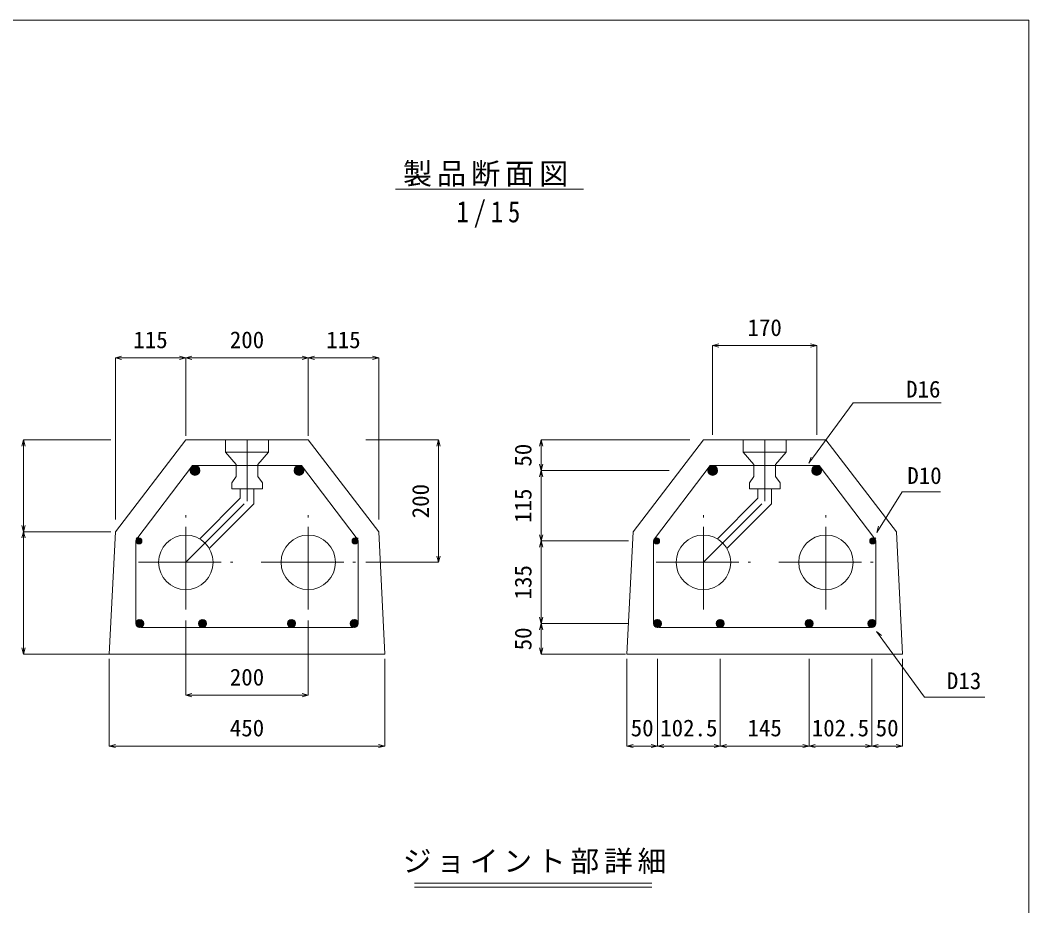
# Model space of a CAD drawing. Units: millimetres, scale not verified. Extents: x -2100 to 2100, y -1470 to 1470.
# Drawn here: x 453 to 2100, y 24 to 1470 of the extents above; entities that cross this region are included whole.
import ezdxf
from ezdxf.enums import TextEntityAlignment as Align

# ---------------------------------------------------------------- set-up
doc = ezdxf.new("R2010")
doc.units = ezdxf.units.MM
doc.header["$LTSCALE"] = 15
doc.linetypes.add('CHAIN2', pattern=[12, 9, -1, 1, -1])
for name, color, linetype, lineweight in [('0-1_ブロック', 3, 'Continuous', 18), ('0-2_HI-VP', 7, 'CHAIN2', 9), ('0-3_鉄筋', 2, 'Continuous', 18), ('0-4_ノズル', 7, 'Continuous', 18), ('0-5_ｼﾞｮｲﾝﾄ詳細図', 7, 'Continuous', 18), ('0-6_寸法', 4, 'Continuous', 9), ('0-7', 7, 'Continuous', 18)]:
    doc.layers.add(name, color=color, linetype=linetype, lineweight=lineweight)
doc.styles.add('ＭＳ ゴシック', font='')
doc.styles.get('ＭＳ ゴシック').set_extended_font_data('MS Gothic')

msp = doc.modelspace()

# ---------------------------------------------------------------- linework, layer by layer
at = {"layer": '0-1_ブロック', "color": 5}
msp.add_line((2100, 1470), (-2100, 1470), dxfattribs=at)
at = {"layer": '0-1_ブロック'}
for p, q in [((1065.84, 1194), (1373.12, 1194)), ((608.55, 634.59), (723.55, 784.59)), ((923.55, 784.59), (723.55, 784.59)), ((923.55, 784.59), (1038.55, 634.59)), ((1453.74, 634.59), (1568.74, 784.59)), ((1768.74, 784.59), (1568.74, 784.59)), ((1768.74, 784.59), (1883.74, 634.59)), ((608.55, 634.59), (598.55, 434.59)), ((1048.55, 434.59), (1038.55, 634.59)), ((1453.74, 634.59), (1443.74, 434.59)), ((1893.74, 434.59), (1883.74, 634.59)), ((1048.55, 434.59), (598.55, 434.59)), ((1893.74, 434.59), (1443.74, 434.59))]:
    msp.add_line(p, q, dxfattribs=at)
at = {"layer": '0-1_ブロック', "color": 7, "linetype": 'CHAIN2'}
for p, q in [((823.55, 784.59), (823.55, 684.59)), ((1668.74, 784.59), (1668.74, 684.59)), ((723.55, 584.59), (823.55, 684.59)), ((1568.74, 584.59), (1668.74, 684.59))]:
    msp.add_line(p, q, dxfattribs=at)
at = {"layer": '0-1_ブロック', "color": 5}
msp.add_lwpolyline([(-2100, -1470), (2100, -1470), (2100, 1470)], dxfattribs=at)
at = {"layer": '0-2_HI-VP'}
for p, q in [((723.55, 507.59), (723.55, 661.59)), ((923.55, 507.59), (923.55, 661.59)), ((1568.74, 507.59), (1568.74, 661.59)), ((1768.74, 507.59), (1768.74, 661.59)), ((646.55, 584.59), (800.55, 584.59)), ((846.55, 584.59), (1000.55, 584.59)), ((1491.74, 584.59), (1645.74, 584.59)), ((1691.74, 584.59), (1845.74, 584.59))]:
    msp.add_line(p, q, dxfattribs=at)
at = {"layer": '0-2_HI-VP', "linetype": 'Continuous'}
for centre in [(723.55, 584.59), (923.55, 584.59), (1568.74, 584.59), (1768.74, 584.59)]:
    msp.add_circle(centre, 44.5, dxfattribs=at)
at = {"layer": '0-3_鉄筋'}
for p, q in [((730.57, 734.08), (739.06, 742.57)), ((730.76, 736.39), (736.75, 742.38)), ((730.89, 732.28), (740.86, 742.25)), ((731.52, 730.78), (742.36, 741.63)), ((915.59, 730.78), (904.75, 741.63)), ((916.21, 732.28), (906.25, 742.25)), ((916.54, 734.08), (908.04, 742.57)), ((916.35, 736.39), (910.36, 742.38)), ((1003.59, 623.12), (912.62, 742.59)), ((1575.76, 734.08), (1584.25, 742.57)), ((1575.95, 736.39), (1581.94, 742.38)), ((1576.08, 732.28), (1586.05, 742.25)), ((1576.7, 730.78), (1587.55, 741.63)), ((1760.78, 730.78), (1749.94, 741.63)), ((1761.4, 732.28), (1751.43, 742.25)), ((1761.72, 734.08), (1753.23, 742.57)), ((1761.53, 736.39), (1755.54, 742.38)), ((1848.78, 623.12), (1757.81, 742.59)), ((732.37, 729.51), (743.63, 740.77)), ((733.42, 728.45), (744.69, 739.72)), ((734.68, 727.59), (745.56, 738.46)), ((736.17, 726.95), (746.19, 736.97)), ((737.95, 726.61), (746.53, 735.19)), ((740.23, 726.76), (746.38, 732.92)), ((909.16, 726.61), (900.58, 735.19)), ((906.88, 726.76), (900.73, 732.92)), ((910.94, 726.95), (900.92, 736.97)), ((912.42, 727.59), (901.55, 738.46)), ((913.68, 728.45), (902.41, 739.72)), ((914.74, 729.51), (903.48, 740.77)), ((1577.56, 729.51), (1588.81, 740.77)), ((1578.61, 728.45), (1589.88, 739.72)), ((1579.87, 727.59), (1590.74, 738.46)), ((1581.36, 726.95), (1591.38, 736.97)), ((1583.14, 726.61), (1591.72, 735.19)), ((1585.41, 726.76), (1591.56, 732.92)), ((1754.34, 726.61), (1745.76, 735.19)), ((1752.07, 726.76), (1745.92, 732.92)), ((1756.12, 726.95), (1746.1, 736.97)), ((1757.61, 727.59), (1746.74, 738.46)), ((1758.87, 728.45), (1747.6, 739.72)), ((1759.93, 729.51), (1748.67, 740.77)), ((642.05, 619.59), (642.05, 484.59)), ((642.09, 618.99), (647.65, 624.55)), ((647.05, 619.59), (642.33, 624.31)), ((642.4, 621.43), (645.21, 624.24)), ((642.58, 617.36), (649.28, 624.06)), ((643.46, 616.12), (650.53, 623.19)), ((644.66, 615.2), (651.44, 621.98)), ((646.24, 614.66), (651.99, 620.4)), ((648.51, 614.8), (651.84, 618.13)), ((1000.87, 614.66), (995.12, 620.4)), ((998.6, 614.8), (995.27, 618.13)), ((1002.45, 615.2), (995.66, 621.98)), ((1003.65, 616.12), (996.58, 623.19)), ((1004.53, 617.36), (997.82, 624.06)), ((1005.02, 618.99), (999.46, 624.55)), ((1000.05, 619.59), (1004.78, 624.31)), ((1004.7, 621.43), (1001.89, 624.24)), ((1005.05, 619.59), (1005.05, 484.59)), ((1487.24, 619.59), (1487.24, 484.59)), ((1487.28, 618.99), (1492.84, 624.55)), ((1487.59, 621.43), (1490.4, 624.24)), ((1487.76, 617.36), (1494.47, 624.06)), ((1488.64, 616.12), (1495.71, 623.19)), ((1489.85, 615.2), (1496.63, 621.98)), ((1491.42, 614.66), (1497.17, 620.4)), ((1493.69, 614.8), (1497.02, 618.13)), ((1846.06, 614.66), (1840.31, 620.4)), ((1843.79, 614.8), (1840.46, 618.13)), ((1847.63, 615.2), (1840.85, 621.98)), ((1848.84, 616.12), (1841.77, 623.19)), ((1849.72, 617.36), (1843.01, 624.06)), ((1850.2, 618.99), (1844.64, 624.55)), ((1845.24, 619.59), (1849.97, 624.31)), ((1849.89, 621.43), (1847.08, 624.24)), ((1850.24, 619.59), (1850.24, 484.59)), ((642.06, 484.34), (648.81, 491.08)), ((642.18, 485.87), (647.27, 490.96)), ((642.23, 483.09), (650.05, 490.91)), ((642.58, 482.03), (651.11, 490.56)), ((643.07, 481.1), (652.04, 490.07)), ((643.28, 488.38), (644.76, 489.87)), ((643.67, 480.29), (652.85, 489.47)), ((644.39, 479.6), (653.54, 488.75)), ((645.22, 479.01), (654.13, 487.92)), ((646.16, 478.54), (654.6, 486.98)), ((647.25, 478.22), (654.92, 485.89)), ((648.54, 478.09), (655.05, 484.6)), ((650.15, 478.29), (654.85, 482.99)), ((651.05, 478.09), (996.05, 478.09)), ((744.56, 484.34), (751.31, 491.08)), ((744.68, 485.87), (749.77, 490.96)), ((744.73, 483.09), (752.55, 490.91)), ((745.08, 482.03), (753.61, 490.56)), ((745.57, 481.1), (754.54, 490.07)), ((745.78, 488.38), (747.26, 489.87)), ((746.17, 480.29), (755.35, 489.47)), ((746.89, 479.6), (756.04, 488.75)), ((747.72, 479.01), (756.63, 487.92)), ((748.66, 478.54), (757.1, 486.98)), ((749.75, 478.22), (757.42, 485.89)), ((751.04, 478.09), (757.55, 484.6)), ((752.65, 478.29), (757.35, 482.99)), ((896.07, 478.09), (889.55, 484.6)), ((897.35, 478.22), (889.68, 485.89)), ((894.46, 478.29), (889.75, 482.99)), ((898.44, 478.54), (890.01, 486.98)), ((899.39, 479.01), (890.48, 487.92)), ((900.22, 479.6), (891.06, 488.75)), ((900.93, 480.29), (891.76, 489.47)), ((901.54, 481.1), (892.57, 490.07)), ((902.03, 482.03), (893.49, 490.56)), ((902.38, 483.09), (894.56, 490.91)), ((902.55, 484.34), (895.8, 491.08)), ((902.42, 485.87), (897.34, 490.96)), ((901.33, 488.38), (899.85, 489.87)), ((998.57, 478.09), (992.05, 484.6)), ((999.85, 478.22), (992.18, 485.89)), ((996.96, 478.29), (992.25, 482.99)), ((1000.94, 478.54), (992.51, 486.98)), ((1001.89, 479.01), (992.98, 487.92)), ((1002.72, 479.6), (993.56, 488.75)), ((1003.43, 480.29), (994.26, 489.47)), ((1004.04, 481.1), (995.07, 490.07)), ((1004.53, 482.03), (995.99, 490.56)), ((1004.88, 483.09), (997.06, 490.91)), ((1005.05, 484.34), (998.3, 491.08)), ((1004.92, 485.87), (999.84, 490.96)), ((1003.83, 488.38), (1002.35, 489.87)), ((1487.25, 484.34), (1493.99, 491.08)), ((1487.37, 485.87), (1492.45, 490.96)), ((1487.42, 483.09), (1495.24, 490.91)), ((1487.77, 482.03), (1496.3, 490.56)), ((1488.25, 481.1), (1497.23, 490.07)), ((1488.46, 488.38), (1489.95, 489.87)), ((1488.86, 480.29), (1498.03, 489.47)), ((1489.58, 479.6), (1498.73, 488.75)), ((1490.4, 479.01), (1499.32, 487.92)), ((1491.35, 478.54), (1499.79, 486.98)), ((1492.44, 478.22), (1500.11, 485.89)), ((1493.73, 478.09), (1500.24, 484.6)), ((1495.34, 478.29), (1500.04, 482.99)), ((1496.24, 478.09), (1841.24, 478.09)), ((1589.75, 484.34), (1596.49, 491.08)), ((1589.87, 485.87), (1594.95, 490.96)), ((1589.92, 483.09), (1597.74, 490.91)), ((1590.27, 482.03), (1598.8, 490.56)), ((1590.75, 481.1), (1599.73, 490.07)), ((1590.96, 488.38), (1592.45, 489.87)), ((1591.36, 480.29), (1600.53, 489.47)), ((1592.08, 479.6), (1601.23, 488.75)), ((1592.9, 479.01), (1601.82, 487.92)), ((1593.85, 478.54), (1602.29, 486.98)), ((1594.94, 478.22), (1602.61, 485.89)), ((1596.23, 478.09), (1602.74, 484.6)), ((1597.84, 478.29), (1602.54, 482.99)), ((1741.26, 478.09), (1734.74, 484.6)), ((1742.54, 478.22), (1734.87, 485.89)), ((1739.64, 478.29), (1734.94, 482.99)), ((1743.63, 478.54), (1735.2, 486.98)), ((1744.58, 479.01), (1735.66, 487.92)), ((1745.4, 479.6), (1736.25, 488.75)), ((1746.12, 480.29), (1736.95, 489.47)), ((1746.73, 481.1), (1737.75, 490.07)), ((1747.22, 482.03), (1738.68, 490.56)), ((1747.57, 483.09), (1739.74, 490.91)), ((1747.74, 484.34), (1740.99, 491.08)), ((1747.61, 485.87), (1742.53, 490.96)), ((1746.52, 488.38), (1745.03, 489.87)), ((1843.76, 478.09), (1837.24, 484.6)), ((1845.04, 478.22), (1837.37, 485.89)), ((1842.14, 478.29), (1837.44, 482.99)), ((1846.13, 478.54), (1837.7, 486.98)), ((1847.08, 479.01), (1838.16, 487.92)), ((1847.9, 479.6), (1838.75, 488.75)), ((1848.62, 480.29), (1839.45, 489.47)), ((1849.23, 481.1), (1840.25, 490.07)), ((1849.72, 482.03), (1841.18, 490.56)), ((1850.07, 483.09), (1842.24, 490.91)), ((1850.24, 484.34), (1843.49, 491.08)), ((1850.11, 485.87), (1845.03, 490.96)), ((1849.02, 488.38), (1847.53, 489.87))]:
    msp.add_line(p, q, dxfattribs=at)
for points in [[(643.52, 623.12), (734.49, 742.59), (912.62, 742.59)], [(1488.7, 623.12), (1579.67, 742.59), (1757.81, 742.59)]]:
    msp.add_lwpolyline(points, dxfattribs=at)
for centre, radius in [((738.55, 734.59), 8), ((908.55, 734.59), 8), ((1583.74, 734.59), 8), ((1753.74, 734.59), 8), ((647.05, 619.59), 5), ((1000.05, 619.59), 5), ((1492.24, 619.59), 5), ((1845.24, 619.59), 5), ((648.55, 484.59), 6.5), ((751.05, 484.59), 6.5), ((896.05, 484.59), 6.5), ((998.55, 484.59), 6.5), ((1493.74, 484.59), 6.5), ((1596.24, 484.59), 6.5), ((1741.24, 484.59), 6.5), ((1843.74, 484.59), 6.5)]:
    msp.add_circle(centre, radius, dxfattribs=at)
at = {"layer": '0-4_ノズル'}
for p, q in [((788.55, 764.59), (788.55, 784.59)), ((858.55, 764.59), (858.55, 784.59)), ((1633.74, 764.59), (1633.74, 784.59)), ((1703.74, 764.59), (1703.74, 784.59)), ((788.55, 764.59), (806.05, 744.59)), ((858.55, 764.59), (788.55, 764.59)), ((1633.74, 764.59), (1651.24, 744.59)), ((1703.74, 764.59), (1633.74, 764.59)), ((806.05, 724.59), (806.05, 744.59)), ((1651.24, 724.59), (1651.24, 744.59)), ((806.05, 724.59), (798.55, 714.59)), ((798.55, 704.59), (798.55, 714.59)), ((841.05, 724.59), (848.55, 714.59)), ((848.55, 704.59), (848.55, 714.59)), ((1651.24, 724.59), (1643.74, 714.59)), ((1643.74, 704.59), (1643.74, 714.59)), ((1686.24, 724.59), (1693.74, 714.59)), ((1693.74, 704.59), (1693.74, 714.59)), ((848.55, 704.59), (798.55, 704.59)), ((812.55, 689.14), (812.55, 704.64)), ((834.55, 680.03), (834.55, 704.64)), ((1693.74, 704.59), (1643.74, 704.59)), ((1657.74, 689.14), (1657.74, 704.64)), ((1679.74, 680.03), (1679.74, 704.64)), ((746.27, 622.86), (812.55, 689.14)), ((761.82, 607.3), (834.55, 680.03)), ((1591.45, 622.86), (1657.74, 689.14)), ((1607.01, 607.3), (1679.74, 680.03))]:
    msp.add_line(p, q, dxfattribs=at)
for points in [[(841.05, 724.59), (841.05, 744.59), (858.55, 764.59)], [(1686.24, 724.59), (1686.24, 744.59), (1703.74, 764.59)]]:
    msp.add_lwpolyline(points, dxfattribs=at)
at = {"layer": '0-5_ｼﾞｮｲﾝﾄ詳細図', "color": 4, "lineweight": 9}
for p, q in [((1097.17, 60.52), (1484.59, 60.52)), ((1097.17, 54.28), (1484.59, 54.28))]:
    msp.add_line(p, q, dxfattribs=at)
at = {"layer": '0-6_寸法'}
for p, q in [((1583.74, 938.42), (1593.88, 941.14)), ((1753.74, 938.42), (1743.6, 941.14)), ((1583.74, 938.42), (1753.74, 938.42)), ((1583.74, 938.42), (1593.88, 935.7)), ((1583.74, 938.42), (1583.74, 792.85)), ((1753.74, 938.42), (1743.6, 935.7)), ((1753.74, 938.42), (1753.74, 792.85)), ((608.55, 918.5), (618.7, 921.21)), ((608.55, 918.5), (723.55, 918.5)), ((608.55, 918.5), (618.7, 915.78)), ((608.55, 918.5), (608.55, 654.5)), ((723.55, 918.5), (713.41, 921.21)), ((723.55, 918.5), (713.41, 915.78)), ((723.55, 918.5), (733.7, 921.21)), ((723.55, 918.5), (923.55, 918.5)), ((723.55, 918.5), (733.7, 915.78)), ((723.55, 918.5), (723.55, 790.99)), ((923.55, 918.5), (913.41, 921.21)), ((923.55, 918.5), (913.41, 915.78)), ((923.55, 918.5), (933.7, 921.21)), ((923.55, 918.5), (1038.55, 918.5)), ((923.55, 918.5), (933.7, 915.78)), ((923.55, 918.5), (923.55, 790.99)), ((1038.55, 918.5), (1028.41, 921.21)), ((1038.55, 918.5), (1028.41, 915.78)), ((1038.55, 918.5), (1038.55, 654.5)), ((458.55, 784.59), (455.84, 774.45)), ((458.55, 634.59), (458.55, 784.59)), ((458.55, 784.59), (461.27, 774.45)), ((458.55, 784.59), (601.05, 784.59)), ((1136.28, 784.59), (1017.69, 784.59)), ((1136.28, 784.59), (1133.56, 774.45)), ((1136.28, 584.59), (1136.28, 784.59)), ((1136.28, 784.59), (1139, 774.45)), ((1303.74, 784.59), (1301.02, 774.45)), ((1303.74, 734.59), (1303.74, 784.59)), ((1303.74, 784.59), (1306.46, 774.45)), ((1303.74, 784.59), (1546.7, 784.59)), ((1303.74, 734.59), (1301.02, 744.73)), ((1303.74, 734.59), (1306.46, 744.73)), ((1303.74, 734.59), (1301.02, 724.45)), ((1303.74, 619.59), (1303.74, 734.59)), ((1303.74, 734.59), (1306.46, 724.45)), ((1303.74, 734.59), (1513.03, 734.59)), ((458.55, 634.59), (455.84, 644.73)), ((458.55, 634.59), (461.27, 644.73)), ((458.55, 634.59), (455.84, 624.45)), ((458.55, 434.59), (458.55, 634.59)), ((458.55, 634.59), (461.27, 624.45)), ((458.55, 634.59), (601.05, 634.59)), ((1303.74, 619.59), (1301.02, 629.73)), ((1303.74, 619.59), (1306.46, 629.73)), ((1303.74, 619.59), (1301.02, 609.45)), ((1303.74, 484.59), (1303.74, 619.59)), ((1303.74, 619.59), (1306.46, 609.45)), ((1303.74, 619.59), (1446.24, 619.59)), ((1136.28, 584.59), (1133.56, 594.73)), ((1136.28, 584.59), (1139, 594.73)), ((1136.28, 584.59), (1017.69, 584.59)), ((1303.74, 484.59), (1301.02, 494.73)), ((1303.74, 484.59), (1306.46, 494.73)), ((723.55, 367.57), (723.55, 489.64)), ((923.55, 367.57), (923.55, 489.64)), ((1303.74, 484.59), (1301.02, 474.45)), ((1303.74, 434.59), (1303.74, 484.59)), ((1303.74, 484.59), (1306.46, 474.45)), ((1303.74, 484.59), (1446.24, 484.59)), ((458.55, 434.59), (455.84, 444.73)), ((458.55, 434.59), (461.27, 444.73)), ((1303.74, 434.59), (1301.02, 444.73)), ((1303.74, 434.59), (1306.46, 444.73)), ((458.55, 434.59), (601.05, 434.59)), ((1303.74, 434.59), (1441.49, 434.59)), ((598.55, 284.59), (598.55, 427.09)), ((1048.55, 284.59), (1048.55, 427.09)), ((1443.74, 284.59), (1443.74, 427.09)), ((1493.74, 284.59), (1493.74, 427.09)), ((1596.24, 284.59), (1596.24, 427.09)), ((1741.24, 284.59), (1741.24, 427.09)), ((1843.74, 284.59), (1843.74, 427.09)), ((1893.74, 284.59), (1893.74, 427.09)), ((723.55, 367.57), (733.7, 370.29)), ((723.55, 367.57), (923.55, 367.57)), ((723.55, 367.57), (733.7, 364.85)), ((923.55, 367.57), (913.41, 370.29)), ((923.55, 367.57), (913.41, 364.85)), ((598.55, 284.59), (608.7, 287.31)), ((598.55, 284.59), (1048.55, 284.59)), ((598.55, 284.59), (608.7, 281.87)), ((1048.55, 284.59), (1038.41, 287.31)), ((1048.55, 284.59), (1038.41, 281.87)), ((1443.74, 284.59), (1453.88, 287.31)), ((1443.74, 284.59), (1493.74, 284.59)), ((1443.74, 284.59), (1453.88, 281.87)), ((1493.74, 284.59), (1483.6, 287.31)), ((1493.74, 284.59), (1483.6, 281.87)), ((1493.74, 284.59), (1503.88, 287.31)), ((1493.74, 284.59), (1596.24, 284.59)), ((1493.74, 284.59), (1503.88, 281.87)), ((1596.24, 284.59), (1586.1, 287.31)), ((1596.24, 284.59), (1586.1, 281.87)), ((1596.24, 284.59), (1606.38, 287.31)), ((1596.24, 284.59), (1741.24, 284.59)), ((1596.24, 284.59), (1606.38, 281.87)), ((1741.24, 284.59), (1731.1, 287.31)), ((1741.24, 284.59), (1731.1, 281.87)), ((1741.24, 284.59), (1751.38, 287.31)), ((1741.24, 284.59), (1843.74, 284.59)), ((1741.24, 284.59), (1751.38, 281.87)), ((1843.74, 284.59), (1833.6, 287.31)), ((1843.74, 284.59), (1833.6, 281.87)), ((1843.74, 284.59), (1853.88, 287.31)), ((1843.74, 284.59), (1893.74, 284.59)), ((1843.74, 284.59), (1853.88, 281.87)), ((1893.74, 284.59), (1883.6, 287.31)), ((1893.74, 284.59), (1883.6, 281.87))]:
    msp.add_line(p, q, dxfattribs=at)
at = {"layer": '0-7'}
for p, q in [((1740.71, 746.31), (1744.53, 756.09)), ((1851.76, 633.39), (1854.83, 643.43)), ((1851.09, 471.8), (1859.27, 465.21))]:
    msp.add_line(p, q, dxfattribs=at)
for points in [[(1740.71, 746.31), (1813.33, 845.07), (1957.12, 845.07)], [(1851.76, 633.39), (1893.21, 699.83), (1955.67, 699.83)], [(1851.09, 471.8), (1929.52, 364.33), (2028.29, 364.33)]]:
    msp.add_lwpolyline(points, dxfattribs=at)

# ---------------------------------------------------------------- texts
at = {"layer": '0-1_ブロック', "color": 7, "char_height": 34.84, "attachment_point": 7, "style": 'ＭＳ ゴシック'}
for s, insert in [('\\T1.17;製品断面図', (1078.08, 1197.74)), ('\\T1.39;\\W0.85;1/15', (1165.59, 1131.34))]:
    msp.add_mtext(s, dxfattribs=dict(at, insert=insert))
at = {"layer": '0-5_ｼﾞｮｲﾝﾄ詳細図', "insert": (1077.92, 75.68), "char_height": 34.31, "attachment_point": 7, "style": 'ＭＳ ゴシック'}
msp.add_mtext('\\T1.17;ジョイント部詳細', dxfattribs=at)
at = {"layer": '0-6_寸法', "style": 'ＭＳ ゴシック'}
for s, p in [('170', (1640.62, 945.92)), ('115', (637.93, 926)), ('200', (795.43, 926)), ('115', (952.93, 926)), ('200', (795.43, 375.07)), ('450', (795.43, 292.09)), ('50', (1449.99, 292.09)), ('102.5', (1498.12, 292.09)), ('145', (1640.62, 292.09)), ('102.5', (1745.62, 292.09)), ('50', (1849.99, 292.09))]:
    msp.add_text(s, height=27.49, dxfattribs=at).set_placement(p, align=Align.BOTTOM_LEFT)
for s, p in [('50', (1296.24, 740.84)), ('200', (1128.78, 656.46)), ('115', (1296.24, 648.96)), ('135', (1296.24, 523.96)), ('50', (1296.24, 440.84))]:
    msp.add_text(s, height=27.49, rotation=90, dxfattribs=at).set_placement(p, align=Align.BOTTOM_LEFT)
at = {"layer": '0-7', "color": 4, "style": 'ＭＳ ゴシック'}
for s, p in [('D16', (1899.62, 845.39)), ('D10', (1901.58, 704.29)), ('D13', (1966.25, 369.17))]:
    msp.add_text(s, height=27.49, dxfattribs=at).set_placement(p, align=Align.BOTTOM_LEFT)

doc.saveas('drawing.dxf')
